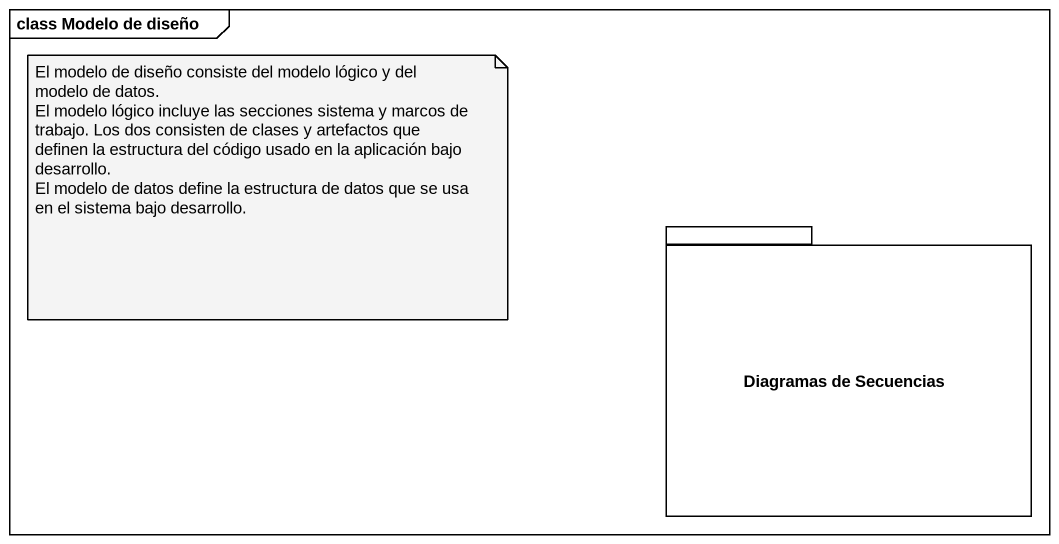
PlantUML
@startuml
mainframe class Modelo de diseño
package "Diagramas de Secuencias" as Diagramas_de_Secuencias {
}
note as N1
  El modelo de diseño consiste del modelo lógico y del modelo de datos.
  El modelo lógico incluye las secciones sistema y marcos de trabajo. Los dos consisten de clases y artefactos que definen la estructura del código usado en la aplicación bajo desarrollo.
  El modelo de datos define la estructura de datos que se usa en el sistema bajo desarrollo.
end note
@enduml
